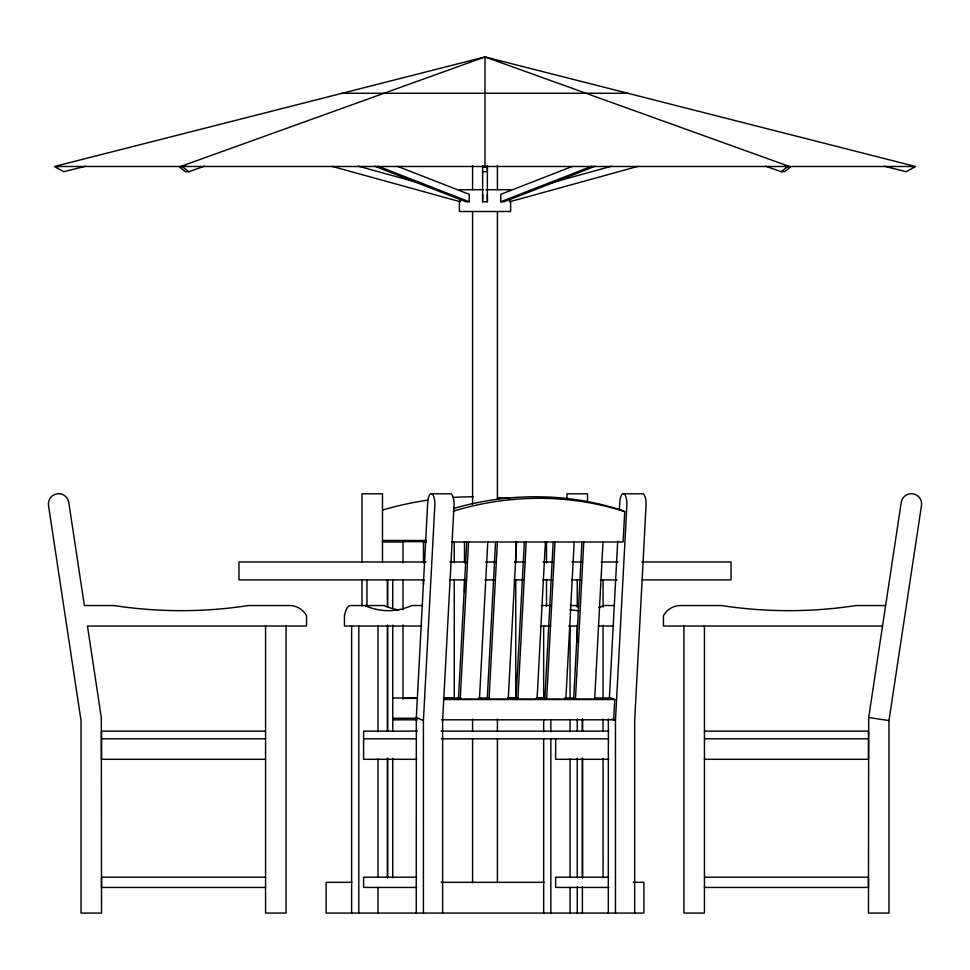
<?xml version="1.0" encoding="UTF-8"?>
<svg xmlns="http://www.w3.org/2000/svg" width="970" height="970" viewBox="0 0 970 970"><rect width="100%" height="100%" fill="white"/><g stroke="black" fill="none" stroke-linecap="round" stroke-linejoin="round"><path stroke-width="1.45" d="M416.239 913.073L416.324 717.509L427.721 502.399A10.246 3.589 -90 0 1 431.808 493.803L451.001 493.803A10.246 3.589 -90 0 1 454.021 505.467L442.623 720.577L442.623 913.073M460.35 198.802L460.35 201.772L332.249 166.428M374.711 166.185L465.891 201.772L469.25 201.772L469.25 194.339L397.761 166.44M487.364 166.064L487.364 201.772L482.636 201.772L482.636 165.652M608.287 913.073L608.36 719.012M868.696 717.509L868.465 913.073L888.969 913.073L888.969 720.577L921.5 505.467A10.246 10.246 0 0 0 912.891 493.803A10.246 10.246 0 0 0 901.227 502.399L868.696 717.509L888.969 720.577M423.417 913.073L423.417 720.577L434.815 505.467A10.246 3.589 -90 0 0 431.808 493.803M466.728 542.363L458.47 698.388L460.241 699.152L479.447 699.152L487.789 541.624M460.241 699.152L468.583 541.624M495.537 542.363L487.279 698.388L489.05 699.152L508.256 699.152L516.598 541.624M489.05 699.152L497.392 541.624M524.346 542.363L516.076 698.388L517.859 699.152L537.065 699.152L545.407 541.624M517.859 699.152L526.201 541.624M553.155 542.363L544.885 698.388L546.656 699.152L565.862 699.152L574.204 541.624M546.656 699.152L555.01 541.624M581.951 542.363L573.694 698.388L575.465 699.152L594.671 699.152L603.013 541.624M575.465 699.152L583.807 541.624M609.318 699.515L617.696 541.26M619.357 509.868L619.757 502.399A10.246 3.589 -90 0 1 623.843 493.803L643.049 493.803A10.246 3.589 -90 0 1 646.068 505.467L634.671 720.577L634.671 913.073M594.683 698.012L611.209 698.012L614.762 699.54L613.695 719.813L441.471 719.813M454.033 508.365A323.058 299.196 -66.6 0 1 621.164 510.062L624.716 511.602L623.104 542.012L451.777 542.012M615.465 913.073L615.465 720.577L626.862 505.467A10.246 3.589 -90 0 0 623.843 493.803M781.141 171.702L787.082 167.179L790.429 167.179L784.487 171.702L781.141 171.702L765.536 166.161M572.239 166.44L500.75 194.339L500.75 201.772L504.097 201.772L595.289 166.185M500.75 201.772L591.942 166.185M180.553 166.488L485 56.927L915.559 166.488L54.441 166.488L485 56.927L789.447 166.488M185.767 166.161L179.571 167.179L185.512 171.702L188.859 171.702L204.464 166.161M549.032 183.475L611.743 166.161M637.751 166.428L509.65 201.772L509.65 198.802M85.748 166.197L63.826 171.702L55.423 167.179L59.825 166.076M342.18 93.265L627.82 93.265M482.636 167.179L487.364 167.179M482.636 171.702L487.364 171.702L487.364 165.652M459.368 189.708L483.484 189.708M485.994 189.708L510.632 189.708M382.483 540.472L426.351 540.472M402.986 541.624L423.49 541.624M382.483 542.012L403.666 542.012M423.32 542.012L426.351 542.012M425.988 561.969L238.972 561.969L238.972 579.902L424.096 579.902M450.189 561.969L466.837 561.969M485.752 561.969L495.597 561.969M514.233 561.969L524.964 561.969M543.067 561.969L553.094 561.969M572.033 561.969L582.267 561.969M601.206 561.969L617.805 561.969M641.946 561.969L731.028 561.969L731.028 579.902L642.237 579.902M449.777 579.902L464.763 579.902M485 579.902L494.748 579.902M514.233 579.902L523.23 579.902M542.873 579.902L551.966 579.902M571.657 579.902L581.103 579.902M600.442 579.902L616.944 579.902M367.836 605.535L350.437 605.535A19.412 6.802 90 0 0 344.435 615.78L344.435 626.038L421.162 626.038M422.253 605.535L411.898 605.535A444.054 155.515 -90 0 1 364.781 605.535M551.081 605.535L542.472 605.535A19.412 6.802 -90 0 0 541.26 605.85M570.287 605.535L577.259 605.535M614.301 605.535L603.934 605.535A444.054 155.515 -90 0 1 598.732 607.559M885.634 605.535L856.061 605.535A444.054 444.054 0 0 1 721.51 605.535L680.552 605.535A19.412 19.412 0 0 0 663.444 615.78L663.444 626.038L882.53 626.038M540.787 626.038L549.408 626.038M568.662 626.038L577.574 626.038M598.26 626.038L613.21 626.038M393.068 698.012L417.27 698.012M444.393 698.012L460.92 698.012M478.95 698.012L489.474 698.012M507.516 698.012L518.029 698.012M536.762 698.012L546.583 698.012M564.625 698.012L575.149 698.012M402.986 698.388L417.633 698.388M443.993 698.388L454.251 698.388M508.438 698.388L515.749 698.388L515.749 579.49M536.252 698.388L543.576 698.388M443.423 699.54L614.762 699.54M393.068 718.273L417.27 718.273M393.068 719.813L417.27 719.813M265.562 731.113L101.535 731.113L101.535 759.304L265.562 759.304M417.27 731.113L363.604 731.113L363.604 759.304L416.773 759.304M441.132 731.113L608.796 731.113M704.438 731.113L868.465 731.113L868.465 759.304L704.438 759.304M101.535 738.801L265.562 738.801M363.604 738.801L416.506 738.801M441.459 738.801L608.796 738.801M704.438 738.801L868.465 738.801M608.82 759.304L555.64 759.304L555.64 738.801M265.562 877.195L101.535 877.195L101.535 887.441L265.562 887.441M416.773 877.195L363.604 877.195L363.604 887.441L416.773 887.441M608.82 877.195L555.64 877.195L555.64 887.441L608.82 887.441M704.438 877.195L868.465 877.195L868.465 887.441L704.438 887.441M351.831 882.324L326.102 882.324L326.102 913.073L643.898 913.073L643.898 882.324L633.301 882.324M441.083 882.324L544.328 882.324M910.175 166.076L914.577 167.179L906.174 171.702L884.252 166.197M358.257 166.161L420.968 183.475M784.233 166.161L787.082 167.179M378.058 166.185L469.25 201.772M611.912 719.049L615.465 720.577M416.324 717.509L423.417 720.577M182.918 167.179L188.859 171.702M704.438 626.038L704.438 913.073L683.935 913.073L683.935 626.038M603.049 579.902L603.049 607.123M603.049 625.262L603.049 699.358M603.049 719.012L603.049 731.113M603.049 758.334L603.049 877.789M587.517 502.399L587.517 493.803L567.013 493.803L567.013 498.774M582.546 719.012L582.546 731.113M582.546 758.334L582.546 877.789M582.388 719.012L582.388 731.113M582.388 758.334L582.388 877.789M582.388 886.713L582.388 913.073M577.259 579.902L577.259 607.123M577.259 625.262L577.259 641.897M577.259 719.012L577.259 731.113M577.259 758.334L577.259 877.789M577.259 886.713L577.259 913.073M570.045 626.038L570.045 698.545M570.045 719.704L570.045 731.792M570.045 758.976L570.045 876.819M570.045 887.392L570.045 913.073M550.839 719.704L550.839 731.792M550.839 739.346L550.839 913.073M546.51 541.624L546.51 562.83M546.51 579.49L546.51 605.995M543.661 626.038L543.661 698.545M543.661 719.704L543.661 731.792M543.661 739.346L543.661 913.073M515.749 542.375L515.749 562.83M510.632 201.336L510.632 211.496L459.368 211.496L459.368 201.336M497.416 165.603L497.416 189.708M497.416 211.496L497.416 499.404M497.416 719.122L497.416 731.235M497.416 738.813L497.416 882.773M487.364 194.339L487.364 201.772M485 56.927L485 166.488M482.636 194.339L482.636 201.772M472.584 165.603L472.584 189.708M472.584 211.496L472.584 503.951M472.584 719.122L472.584 731.235M472.584 738.813L472.584 882.773M464.497 541.624L464.497 562.83M464.497 579.49L464.497 591.615M454.251 541.624L454.251 562.83M454.251 579.49L454.251 699.152M423.49 562.83L423.49 540.86L402.986 540.86L402.986 562.83M423.49 580.242L423.49 584.789M402.986 579.49L402.986 609.79M402.986 624.935L402.986 699.152M392.741 579.902L392.741 608.639M392.741 625.262L392.741 731.113M392.741 758.334L392.741 877.789M387.612 579.902L387.612 607.123M387.612 625.262L387.612 731.113M387.612 758.334L387.612 877.789M387.454 579.902L387.454 607.123M387.454 625.262L387.454 731.113M387.454 758.334L387.454 877.789M382.483 562.188L382.483 493.803L361.98 493.803L361.98 562.188M378.009 626.038L378.009 731.792M378.009 758.976L378.009 876.819M378.009 887.392L378.009 913.073M366.951 579.902L366.951 605.607M361.98 579.696L361.98 605.85M358.803 626.038L358.803 913.073M351.625 626.038L351.625 913.073M286.065 626.038L286.065 913.073L265.562 913.073L265.562 626.038M453.305 511.166A323.058 299.196 -66.6 0 1 624.716 511.602M578.629 606.602A444.054 155.515 -90 0 1 576.022 605.535M578.908 610.639A444.054 155.515 -90 0 1 570.045 609.681M368.418 605.85A19.412 6.802 -90 0 1 369.643 605.535L383.987 605.535A444.054 155.515 90 0 0 398.67 609.936M382.483 510.062A323.058 319.421 0 0 1 428.134 500.108M452.832 497.501A323.058 319.421 0 0 1 473.287 496.761M498.119 497.598A323.058 319.421 0 0 1 509.771 498.641M113.939 605.535L84.366 605.535L68.773 502.399A10.246 10.246 0 0 0 57.109 493.803A10.246 10.246 0 0 0 48.5 505.467L81.031 720.577L81.031 913.073L101.535 913.073L101.304 717.509L87.47 626.038L306.556 626.038L306.556 615.78A19.412 19.412 0 0 0 289.448 605.535L248.49 605.535A444.054 444.054 0 0 1 113.939 605.535"/></g></svg>
